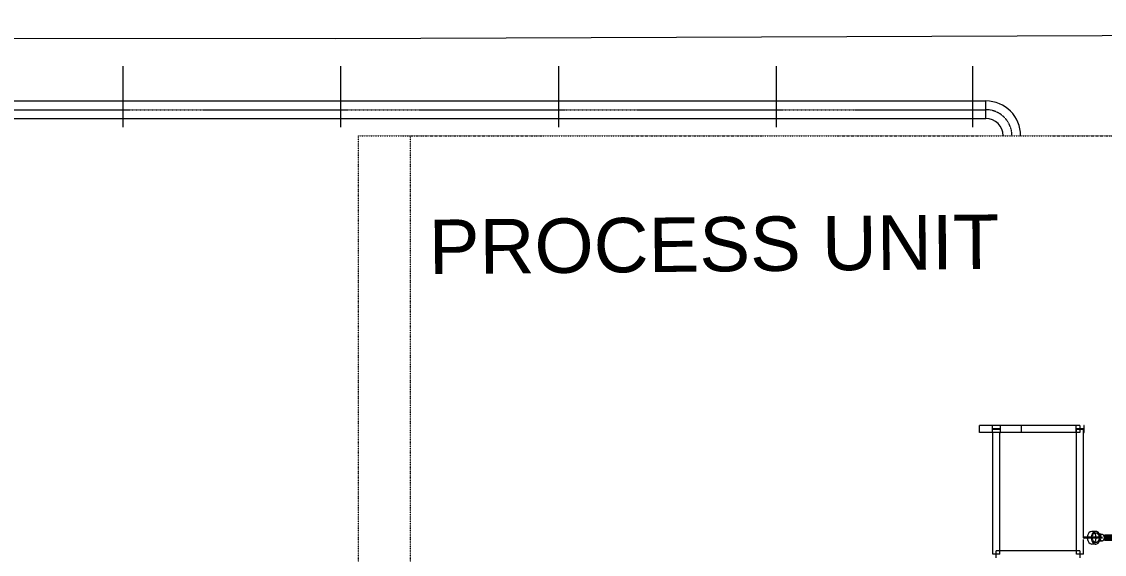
# Model space of a CAD drawing. Header units: inches. Extents: x 19 to 689223, y 34 to 210034.
# Drawn here: x 122746 to 147594, y 160981 to 173214 of the extents above; entities that cross this region are included whole.
import ezdxf

# ---------------------------------------------------------------- set-up
doc = ezdxf.new("R2010")
doc.units = ezdxf.units.IN
doc.header["$MEASUREMENT"] = 0
for name, pattern in [('DASHDOT2', [0.5, 0.25, -0.125, 0, -0.125]), ('DIVIDE2', [0.625, 0.25, -0.125, 0, -0.125, 0, -0.125]), ('LIGHTINGLAYOUTPROGRESSUNIT-EMBED 1_DWG$0$HIDDEN2', [0.1875, 0.125, -0.0625])]:
    doc.linetypes.add(name, pattern=pattern)
doc.layers.add('Layout', color=6, linetype='Continuous', lineweight=20)
doc.layers.add('Pipe Rack Lighting', color=1, linetype='Continuous', lineweight=5)
doc.layers.add('Pointers', color=136, linetype='Continuous')
doc.styles.add('HZTXT', font='txt_qlt.shx', dxfattribs={"width": 0.7, "bigfont": 'hztxt.shx'})
doc.styles.get("Standard").update_dxf_attribs({"font": 'arial.ttf'})
doc.dimstyles.new('ISO-25', dxfattribs={"dimtxt": 1000, "dimasz": 2.5, "dimexe": 1.25, "dimexo": 0.625, "dimtad": 1, "dimlfac": 1.016, "dimtxsty": 'HZTXT', "dimcen": 2.5, "dimclrd": 4, "dimclre": 4, "dimclrt": 4, "dimadec": 4, "dimazin": 0, "dimtfac": 1, "dimtmove": 0, "dimatfit": 3, "dimfxl": 1, "dimlwd": -1, "dimlwe": -1, "dimarcsym": 0})

msp = doc.modelspace()

# ---------------------------------------------------------------- linework, layer by layer
at = {"layer": 'Layout', "color": 2}
for p, q in [((125073.5735, 170792.1858), (125073.5735, 172192.1858)), ((130073.5735, 170792.1858), (130073.5735, 172192.1858)), ((135073.5735, 170792.1858), (135073.5735, 172192.1858)), ((140073.5735, 170792.1858), (140073.5735, 172192.1858)), ((144573.5735, 170792.1858), (144573.5735, 172192.1858))]:
    msp.add_line(p, q, dxfattribs=at)
at = {"layer": 'Layout', "color": 4}
for p, q in [((22152.2122, 171392.1858), (144873.5735, 171392.1858)), ((144873.5735, 170992.1858), (144873.5735, 171392.1858)), ((22152.2122, 170992.1858), (144873.5735, 170992.1858))]:
    msp.add_line(p, q, dxfattribs=at)
at = {"layer": 'Layout', "color": 4, "linetype": 'DASHDOT2'}
msp.add_line((22152.2122, 171192.1858), (144873.5735, 171192.1858), dxfattribs=at)
at = {"layer": 'Layout', "linetype": 'DIVIDE2', "ltscale": 10}
for p, q in [((130473.5735, 122592.1858), (130473.5735, 170592.1858)), ((130473.5735, 170592.1858), (160473.5735, 170592.1858)), ((131673.5735, 122592.1858), (131673.5735, 170592.1858)), ((131673.5735, 170592.1858), (160473.5735, 170592.1858))]:
    msp.add_line(p, q, dxfattribs=at)
at = {"layer": 'Layout', "color": 6, "linetype": 'Continuous'}
for p, q in [((144728.9353, 163779.8728), (144728.9353, 163938.3509)), ((145688.8271, 163938.3509), (144728.9353, 163938.3509)), ((144728.9353, 163779.8728), (144728.9353, 163938.3509)), ((145688.8271, 163938.3509), (144728.9353, 163938.3509)), ((145688.8271, 163779.8728), (144728.9353, 163779.8728)), ((145688.8271, 163779.8728), (144728.9353, 163779.8728)), ((145025.9729, 163938.3509), (145016.2204, 163938.3509)), ((145016.2204, 163938.3509), (145016.2204, 163779.8728)), ((145025.9729, 163938.3509), (145016.2204, 163938.3509)), ((145016.2204, 163938.3509), (145016.2204, 163779.8728)), ((145016.2204, 163779.8728), (145025.9729, 163779.8728)), ((145016.2204, 163779.8728), (145025.9729, 163779.8728)), ((145025.9729, 163862.0986), (145025.9729, 163938.3509)), ((145025.9729, 163862.0986), (145025.9729, 163938.3509)), ((145199.8112, 163862.0986), (145025.9729, 163862.0986)), ((145199.8112, 163862.0986), (145025.9729, 163862.0986)), ((145025.9729, 163856.1252), (145199.8112, 163856.1252)), ((145025.9729, 163779.8728), (145025.9729, 163856.1252)), ((145025.9729, 163856.1252), (145199.8112, 163856.1252)), ((145025.9729, 163779.8728), (145025.9729, 163856.1252)), ((145033.653, 160982.4231), (145033.653, 163779.8728)), ((145192.1311, 160982.4231), (145192.1311, 163779.8728)), ((145209.5637, 163938.3509), (145199.8112, 163938.3509)), ((145199.8112, 163938.3509), (145199.8112, 163862.0986)), ((145209.5637, 163938.3509), (145199.8112, 163938.3509)), ((145199.8112, 163938.3509), (145199.8112, 163862.0986)), ((145199.8112, 163856.1252), (145199.8112, 163779.8728)), ((145199.8112, 163856.1252), (145199.8112, 163779.8728)), ((145199.8112, 163779.8728), (145209.5637, 163779.8728)), ((145199.8112, 163779.8728), (145209.5637, 163779.8728)), ((145209.5637, 163779.8728), (145209.5637, 163938.3509)), ((145209.5637, 163779.8728), (145209.5637, 163938.3509)), ((145688.8271, 163938.3509), (145688.8271, 163779.8728)), ((147032.6757, 163938.3509), (145688.8271, 163938.3509)), ((145688.8271, 163938.3509), (145688.8271, 163779.8728)), ((147032.6757, 163779.8728), (145688.8271, 163779.8728)), ((146936.004, 163938.3509), (146936.004, 163779.8728)), ((146945.7565, 163938.3509), (146936.004, 163938.3509)), ((146936.004, 163779.8728), (146945.7565, 163779.8728)), ((146945.7565, 163862.0986), (146945.7565, 163938.3509)), ((147119.5949, 163862.0986), (146945.7565, 163862.0986)), ((146945.7565, 163856.1252), (147119.5949, 163856.1252)), ((146945.7565, 163779.8728), (146945.7565, 163856.1252)), ((146953.4366, 160982.4231), (146953.4366, 163859.1119)), ((146953.4366, 163859.1119), (147111.9148, 163859.1119)), ((147032.6757, 163938.3509), (147032.6757, 163779.8728)), ((147111.9148, 161366.7403), (147111.9148, 163859.1119)), ((147119.5949, 163938.3509), (147119.5949, 163862.0986)), ((147129.3474, 163938.3509), (147119.5949, 163938.3509)), ((147119.5949, 163856.1252), (147119.5949, 163779.8728)), ((147119.5949, 163779.8728), (147129.3474, 163779.8728)), ((147129.3474, 163779.8728), (147129.3474, 163938.3509)), ((147111.9148, 160982.4231), (147111.9148, 161320.7259)), ((147032.6757, 161058.6754), (145112.892, 161058.6754)), ((145112.892, 160900.1973), (145112.892, 161058.6754)), ((147032.6757, 161058.6754), (147032.6757, 160900.1973)), ((145192.1311, 160982.4231), (145033.653, 160982.4231)), ((147111.9148, 160982.4231), (146953.4366, 160982.4231))]:
    msp.add_line(p, q, dxfattribs=at)
at = {"layer": 'Layout', "color": 9}
msp.add_lwpolyline([(18902.1024, 87590.5228), (13469.1249, 172839.7911), (129959.7959, 172826.1873), (172947.7269, 172997.9916), (207031.6623, 172834.7166), (208401.5825, 182773.4855), (223944.1593, 178509.8879), (221802.382, 121405.3051), (221459.6404, 109073.2958), (221150.3109, 102955.0181), (220833.9658, 91086.3959), (220006.6064, 60023.7603, 0.0000499457), (220006.6011, 60023.5606), (219631.6867, 45841.2054), (205262.9618, 45972.5454), (116139.8428, 45687.9358), (85617.9075, 45960.42), (51842.6716, 46431.2433), (11520.0948, 45199.1895), (20037.8495, 67196.9344)], format="xyb", close=True, dxfattribs=at)
at = {"layer": 'Layout', "color": 4}
for radius in [800, 400]:
    msp.add_arc((144873.5735, 170592.1858), radius, 0, 90, dxfattribs=at)
at = {"layer": 'Layout', "color": 4, "linetype": 'DASHDOT2'}
msp.add_arc((144873.5735, 170592.1858), 600, 0, 90, dxfattribs=at)
at = {"layer": 'Pipe Rack Lighting', "linetype": 'Continuous'}
for p, q in [((147304.5144, 161375.5837), (147128.6649, 161375.5837)), ((147304.5144, 161351.2024), (147128.6649, 161351.2024)), ((147397.6112, 161509.6806), (147304.5144, 161509.6806)), ((147551.6643, 161435.3612), (147478.7849, 161454.0667)), ((147551.6643, 161291.425), (147478.7849, 161272.7195)), ((147397.6112, 161217.1056), (147304.5144, 161217.1056))]:
    msp.add_line(p, q, dxfattribs=at)
at = {"layer": 'Pipe Rack Lighting', "linetype": 'LIGHTINGLAYOUTPROGRESSUNIT-EMBED 1_DWG$0$HIDDEN2'}
for p, q in [((147542.4285, 161375.5837), (147304.5144, 161375.5837)), ((147542.4285, 161351.2024), (147304.5144, 161351.2024)), ((147478.7849, 161454.0667), (147411.4649, 161471.3452)), ((147478.7849, 161272.7195), (147411.4649, 161255.4409))]:
    msp.add_line(p, q, dxfattribs=at)
at = {"layer": 'Pipe Rack Lighting', "linetype": 'Continuous'}
for major_axis in [(0, -15.2383), (0, -15.2383), (0, -12.1906)]:
    msp.add_ellipse((147128.6649, 161363.3931), major_axis=major_axis, ratio=0.7071067812, dxfattribs=at)
at = {"layer": 'Pipe Rack Lighting', "linetype": 'LIGHTINGLAYOUTPROGRESSUNIT-EMBED 1_DWG$0$HIDDEN2'}
for centre, major_axis, start_param, end_param in [((147304.5144, 161363.3931), (0, 146.2875), 1.4873662402, 1.6542264134), ((147397.6112, 161363.3931), (0, -146.2875), 3.1415926536, 6.2831853072), ((147542.4285, 161363.3931), (0, -73.1438), 2.9620583022, 6.2831853072), ((147542.4285, 161363.3931), (0, -73.1438), 0, 0.1795343514)]:
    msp.add_ellipse(centre, major_axis=major_axis, ratio=0.7071067812, start_param=start_param, end_param=end_param, dxfattribs=at)
at = {"layer": 'Pipe Rack Lighting', "linetype": 'Continuous'}
for centre, major_axis, start_param, end_param in [((147304.5144, 161363.3931), (0, 146.2875), 3.1415926536, 7.7705515474), ((147304.5144, 161363.3931), (0, -146.2875), 4.795819067, 6.2831853072), ((147397.6112, 161363.3931), (0, 146.2875), 3.1415926536, 6.2831853072), ((147542.4285, 161363.3931), (0, 73.1438), 3.321127005, 6.1036509558)]:
    msp.add_ellipse(centre, major_axis=major_axis, ratio=0.7071067812, start_param=start_param, end_param=end_param, dxfattribs=at)
at = {"layer": 'Pipe Rack Lighting', "linetype": 'LIGHTINGLAYOUTPROGRESSUNIT-EMBED 1_DWG$0$HIDDEN2'}
for centre, major_axis in [((147397.6112, 161363.3931), (0, -109.7156)), ((147542.4285, 161363.3931), (0, -12.1906))]:
    msp.add_ellipse(centre, major_axis=major_axis, ratio=0.7071067812, dxfattribs=at)

# ---------------------------------------------------------------- texts
at = {"layer": 'Layout', "insert": (132095.1749, 167398.3517), "char_height": 1250, "attachment_point": 7, "rotation": 0.53297236}
msp.add_mtext('PROCESS UNIT', dxfattribs=at)

# ---------------------------------------------------------------- leaders
at = {"layer": 'Pointers'}
msp.add_leader([(147594.137, 161364.9616), (150143.3347, 161377.3643)], dimstyle='ISO-25', override={"dimasz": 400, "dimtad": 0, "dimclrd": 136, "dimlwd": 65534}, dxfattribs=at)

doc.saveas('drawing.dxf')
